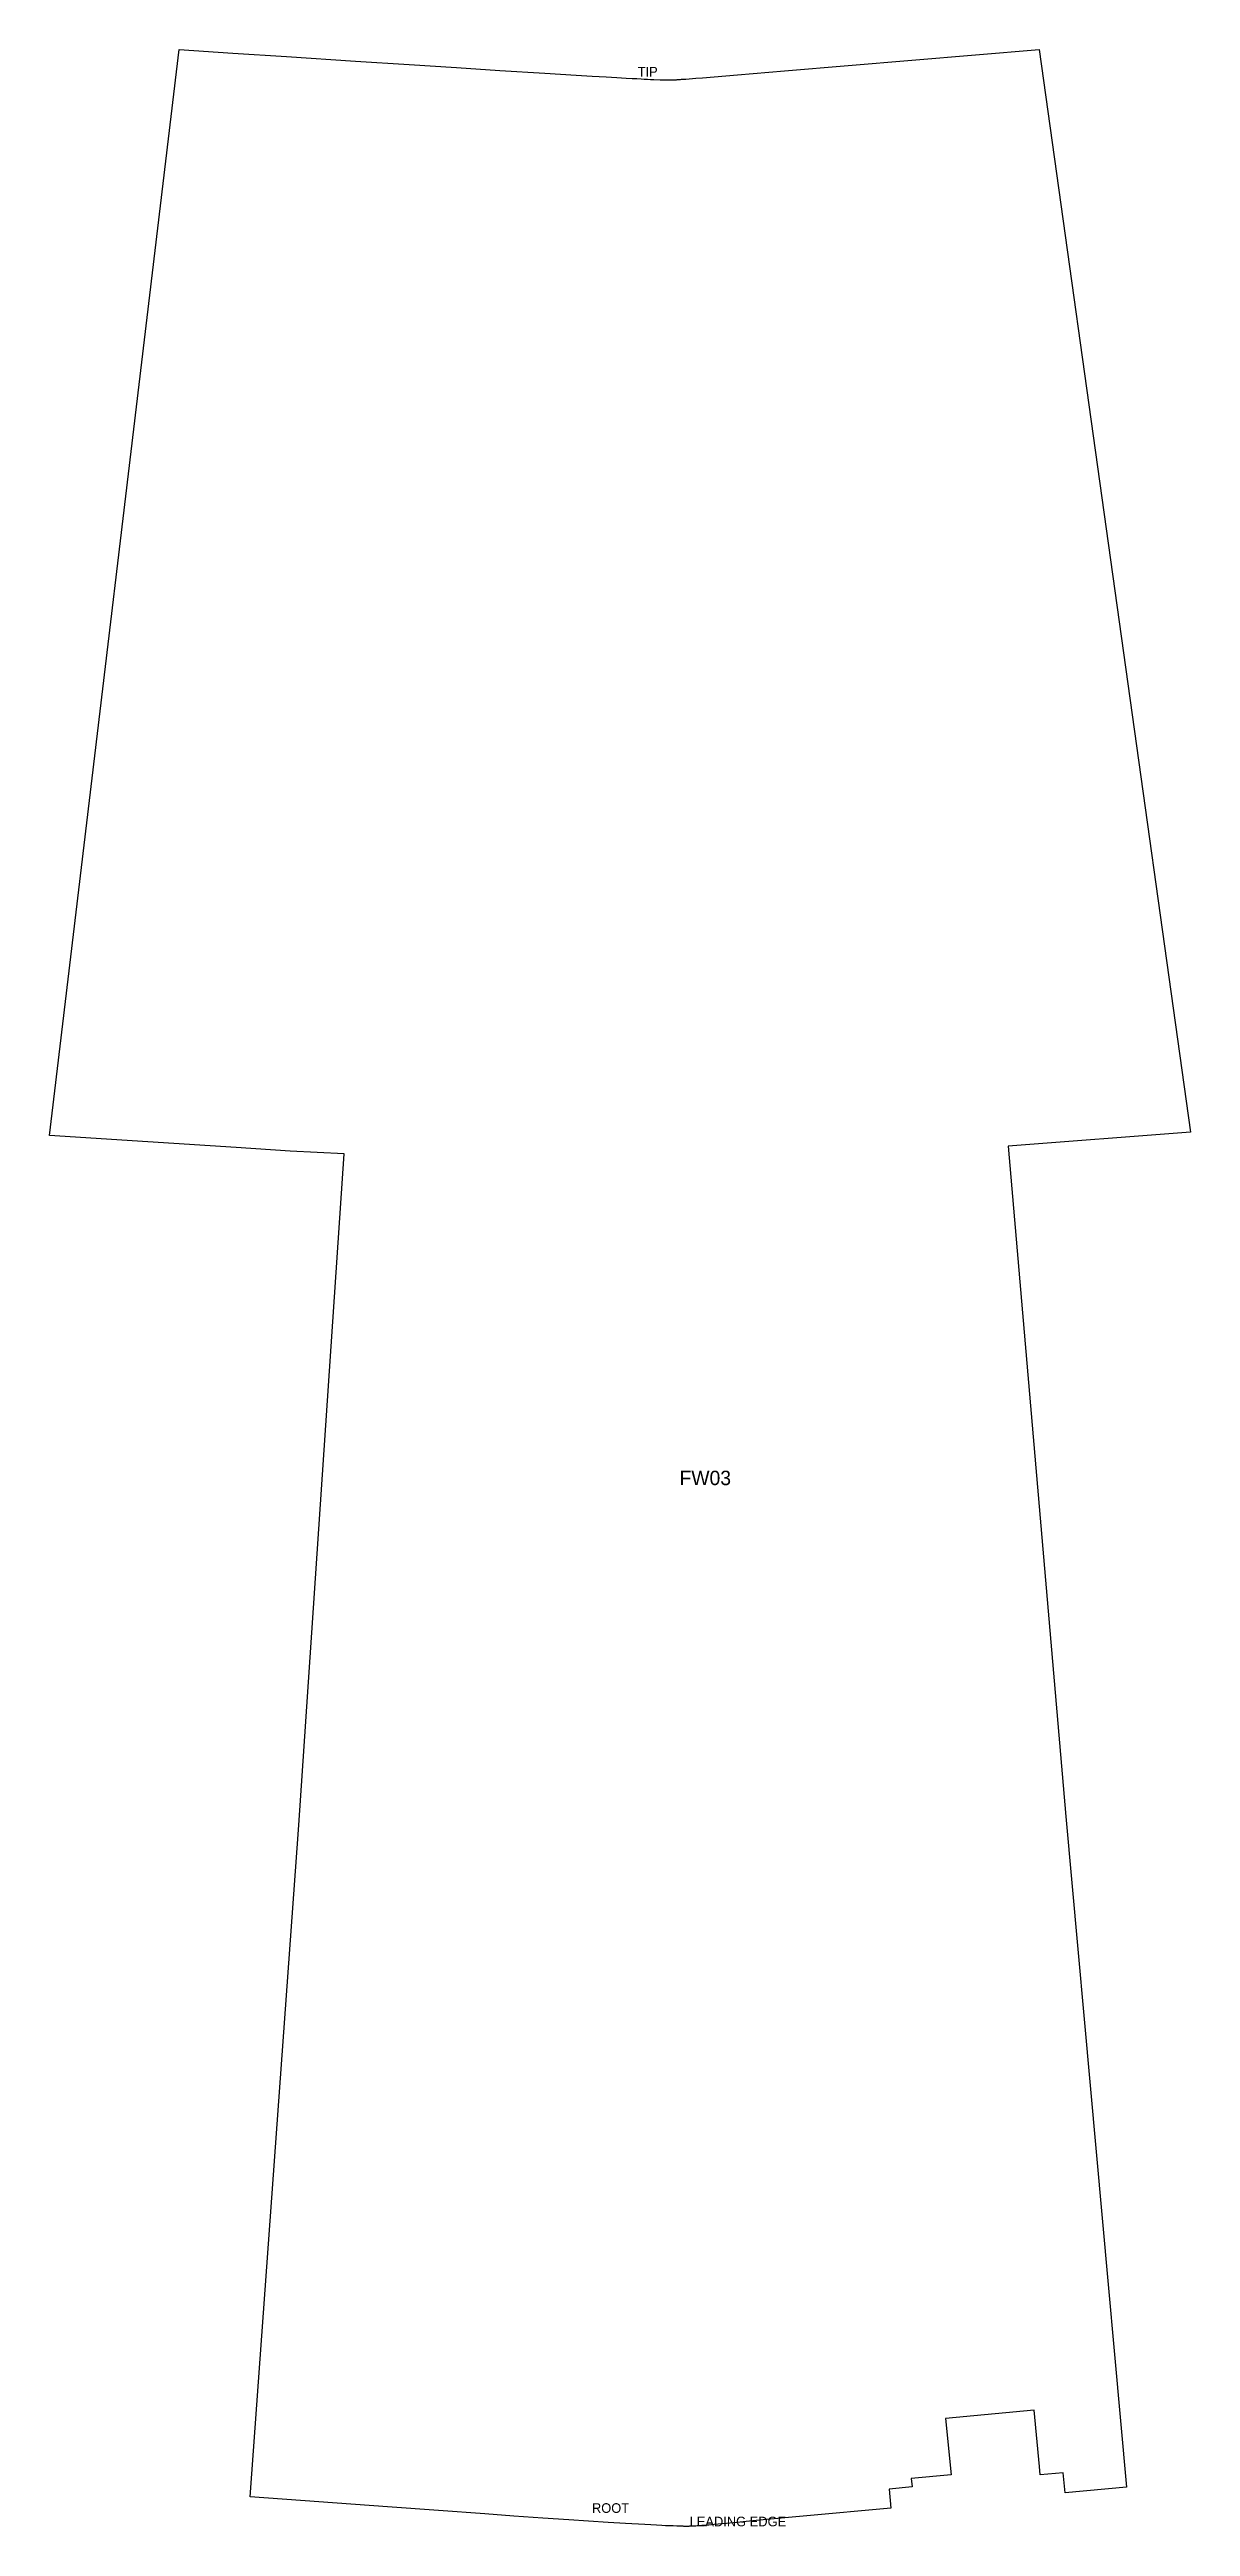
# Model space of a CAD drawing. Header units: millimetres. Extents: x 5 to 242, y 5 to 520.
import ezdxf

# ---------------------------------------------------------------- set-up
doc = ezdxf.new("R2010")
doc.units = ezdxf.units.MM
doc.layers.add('CUT', color=7, linetype='Continuous')
doc.layers.add('LABEL_DO_NOT_CUT', color=3, linetype='Continuous')

msp = doc.modelspace()

# ---------------------------------------------------------------- linework, layer by layer
at = {"layer": 'CUT'}
msp.add_lwpolyline([(215.62526, 16.14368), (214.03229, 15.99474), (212.4393, 15.84583), (210.84631, 15.69694), (210.68326, 17.43939), (209.58916, 29.15248), (191.19486, 27.42768), (192.34643, 15.7212), (184.06092, 14.93975), (184.2282, 13.19771), (179.44891, 12.75231), (179.83901, 8.76725), (161.60853, 7.10285), (152.50886, 6.25776), (149.75203, 5.99893), (148.47642, 5.87841), (147.7866, 5.814), (147.09276, 5.74874), (146.39088, 5.68356), (145.6412, 5.61362), (144.79189, 5.53479), (143.12917, 5.37997), (141.9999, 5.27646), (141.64394, 5.24466), (141.28775, 5.21329), (140.96658, 5.18594), (140.70704, 5.16457), (140.52959, 5.15048), (140.35254, 5.13745), (140.15637, 5.12306), (139.90649, 5.1068), (139.54532, 5.08397), (139.26725, 5.06705), (139.09013, 5.05716), (138.87956, 5.04654), (138.50827, 5.02921), (138.28111, 5.0194), (138.1216, 5.01327), (138.00296, 5.00935), (137.8732, 5.00581), (137.75315, 5.00331), (137.64525, 5.0016), (137.53749, 5.00052), (137.42978, 5.00001), (137.32202, 5), (137.21421, 5.00043), (137.10646, 5.00123), (136.96315, 5.00291), (136.80234, 5.00552), (136.64165, 5.00869), (136.42727, 5.01365), (136.18577, 5.02008), (135.8636, 5.02924), (135.38034, 5.04552), (134.56335, 5.07724), (133.83866, 5.10645), (133.02496, 5.143), (132.21179, 5.18191), (131.12706, 5.2383), (129.90931, 5.30435), (128.69792, 5.37247), (124.67579, 5.61075), (121.05413, 5.83683), (116.97314, 6.09638), (112.91332, 6.36352), (107.52484, 6.72708), (101.47772, 7.14768), (95.42888, 7.57724), (85.84772, 8.26582), (75.20049, 9.04144), (60.96279, 10.09772), (46.71679, 11.14443), (56.78225, 150.74079), (66.23132, 290.18658), (55.00157, 290.78534), (43.78445, 291.49521), (25.42435, 292.67875), (5, 294.00057), (31.95103, 519.67685), (43.09685, 518.93163), (54.24283, 518.21231), (68.60267, 517.28742), (79.69438, 516.56392), (89.5513, 515.92161), (98.55745, 515.34464), (107.89222, 514.76897), (111.17625, 514.56409), (114.46077, 514.36705), (117.74452, 514.16664), (120.6634, 513.99184), (122.85248, 513.86249), (124.79875, 513.75245), (126.0964, 513.68405), (127.06944, 513.62896), (127.93398, 513.57801), (128.58278, 513.54511), (129.23172, 513.51432), (129.88083, 513.48365), (130.58166, 513.45265), (131.86368, 513.39978), (132.20576, 513.38603), (132.4338, 513.3773), (132.60486, 513.37115), (132.75696, 513.36608), (132.87104, 513.36288), (132.98515, 513.36029), (133.08658, 513.35787), (133.1626, 513.3561), (133.2386, 513.35447), (133.31463, 513.35306), (133.39072, 513.35204), (133.46684, 513.35145), (133.5431, 513.35111), (133.6196, 513.35114), (133.69627, 513.35149), (133.77408, 513.35208), (133.85292, 513.35322), (133.9316, 513.35474), (134.00998, 513.35651), (134.09678, 513.35882), (134.20391, 513.36221), (134.32301, 513.36675), (134.45534, 513.37221), (134.59827, 513.37867), (134.72897, 513.38513), (134.90318, 513.39437), (135.11232, 513.40618), (135.27054, 513.41567), (135.42863, 513.4255), (135.5866, 513.43549), (135.72837, 513.44453), (135.87015, 513.45429), (136.10789, 513.47098), (136.3256, 513.48677), (136.61571, 513.50826), (137.24082, 513.55441), (139.29768, 513.71345), (140.66902, 513.81912), (147.97953, 514.41453), (157.7256, 515.2299), (170.94031, 516.35334), (210.63329, 519.67685), (242.07398, 294.71006), (204.17264, 291.82004), (216.18875, 152.53734), (228.75926, 13.11546), (216.0141, 11.98456)], close=True, dxfattribs=at)

# ---------------------------------------------------------------- texts
at = {"layer": 'LABEL_DO_NOT_CUT'}
for s, height, p in [('TIP', 2, (127.206993, 514.071163)), ('FW03', 3, (135.909404, 221.36196)), ('ROOT', 2, (117.705204, 7.807751)), ('LEADING EDGE', 2, (138.002957, 5.009349))]:
    msp.add_text(s, height=height, dxfattribs=at).set_placement(p)

doc.saveas('drawing.dxf')
